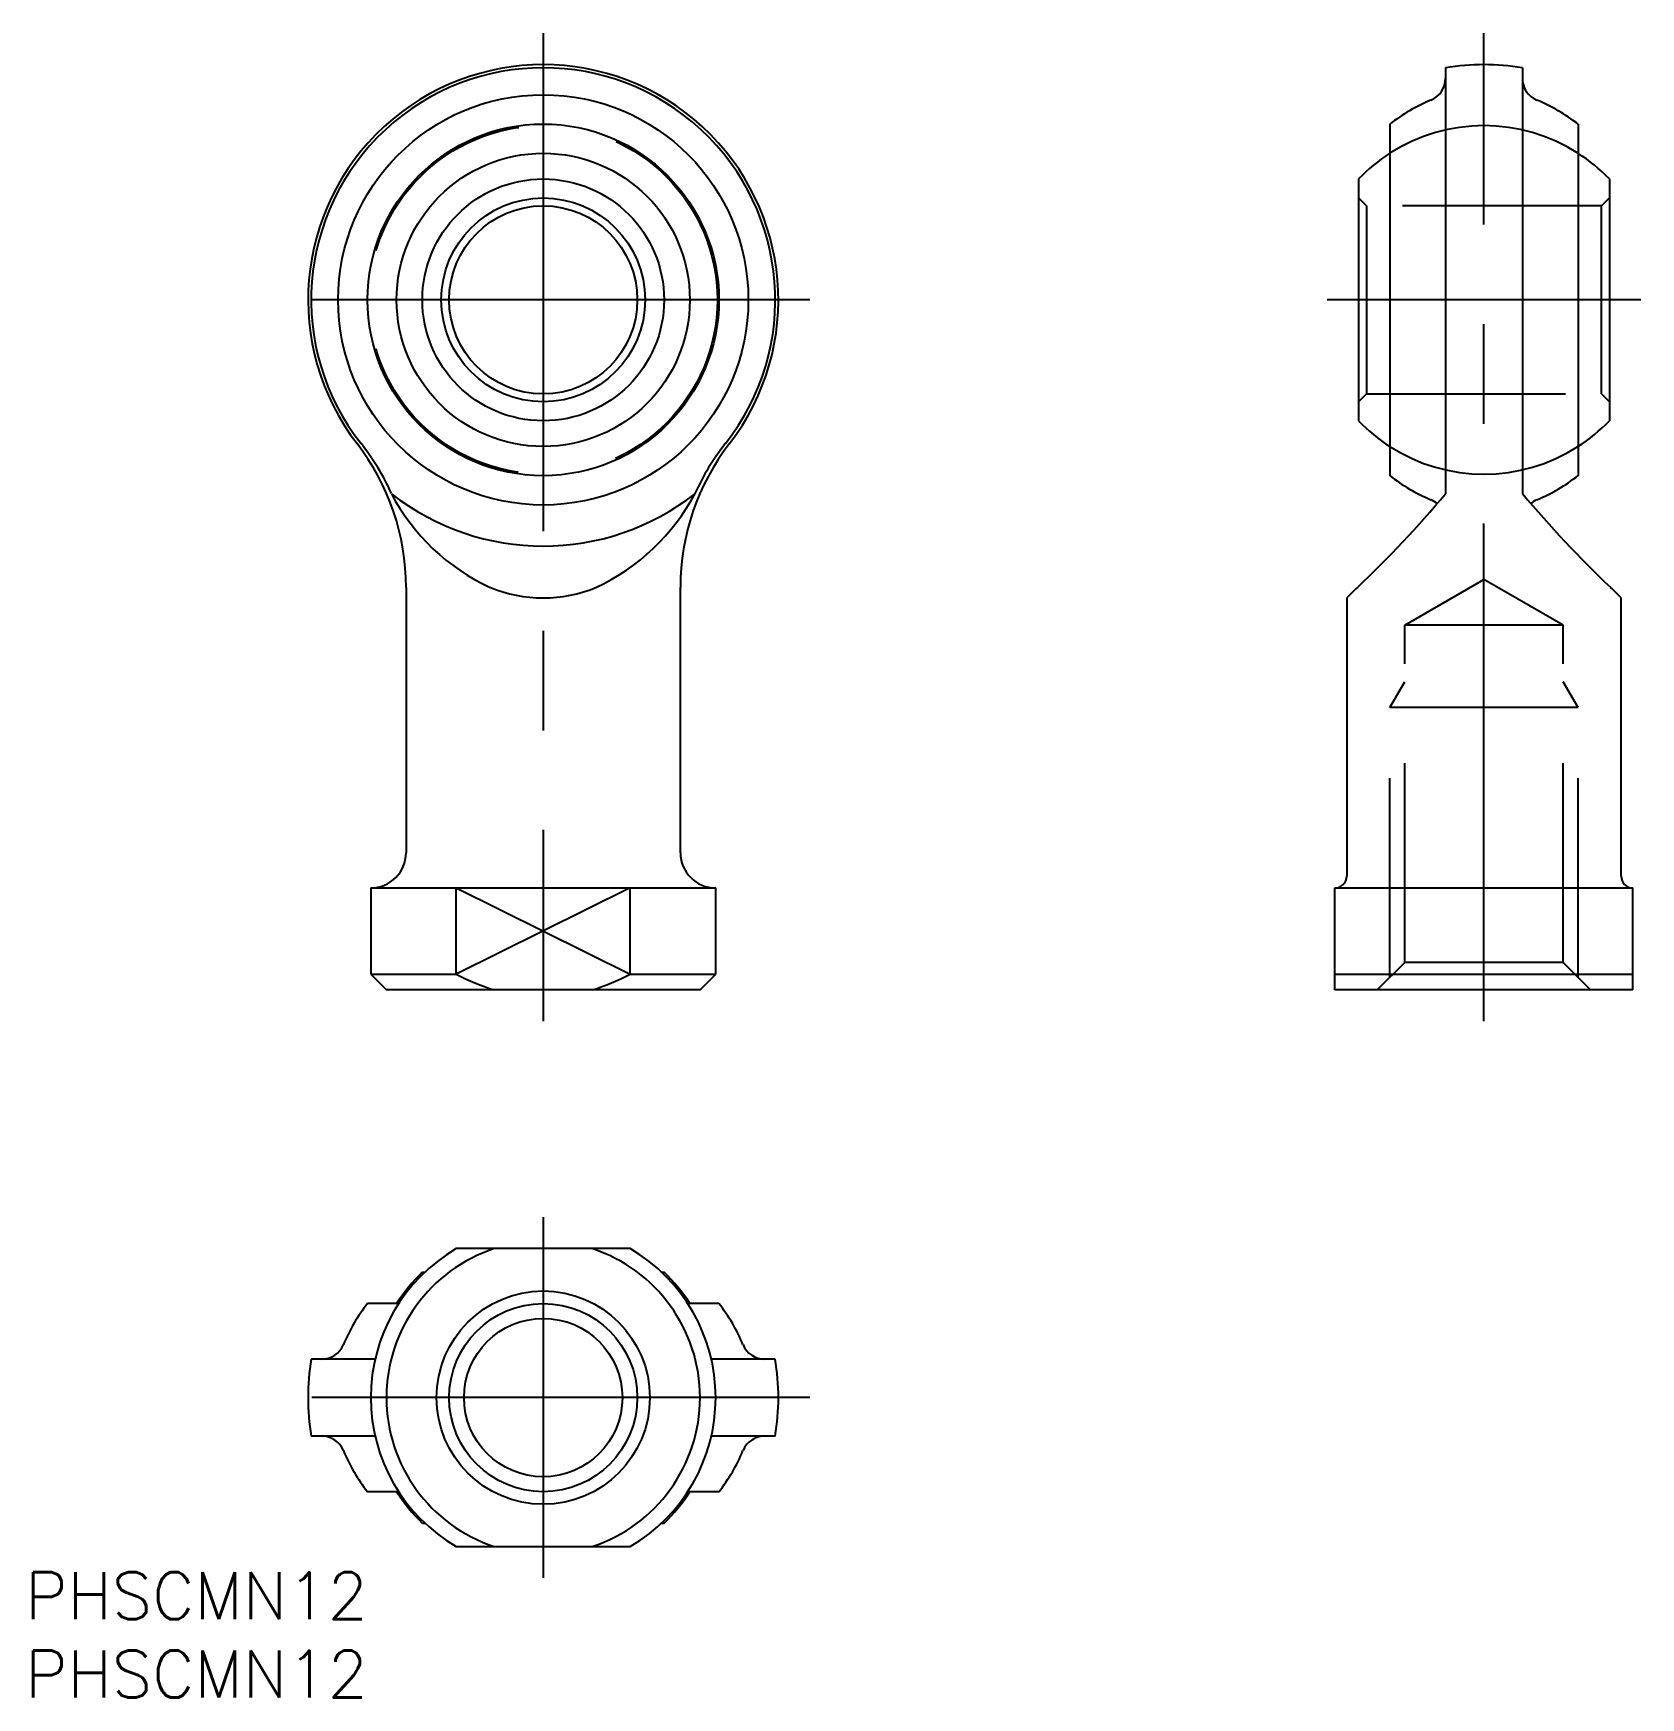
# Model space of a CAD drawing. Extents: x -33 to 70, y -19 to 87.
import ezdxf

# ---------------------------------------------------------------- set-up
doc = ezdxf.new("R2010")
doc.units = 0
doc.linetypes.add('CENTER', pattern=[50.8, 31.75, -6.35, 6.35, -6.35])
doc.linetypes.add('DASHED', pattern=[19.05, 12.7, -6.35])
doc.layers.get('0').update_dxf_attribs({"linetype": 'CONTINUOUS'})
doc.layers.add('CENTER', color=1, linetype='CENTER')
doc.styles.get("Standard").update_dxf_attribs({"font": 'txt.shx', "height": 3, "bigfont": 'bigfont.shx'})

msp = doc.modelspace()

# ---------------------------------------------------------------- linework, layer by layer
at = {"color": 7, "linetype": 'CONTINUOUS'}
for p, q in [((57.55, 84.8), (57.55, 57.64)), ((62.45, 84.8), (62.45, 57.64)), ((54, 81.21), (54, 58.79)), ((66, 81.21), (66, 58.79)), ((52, 77.71), (52, 62.29)), ((68, 77.71), (68, 62.29)), ((-8.75, 51.67), (-8.75, 34.75)), ((8.75, 34.75), (8.75, 51.67)), ((51.25, 51), (51.25, 33.25)), ((68.75, 33.25), (68.75, 51)), ((-11, 32.5), (-11, 27)), ((-11, 32.5), (11, 32.5)), ((-5.55, 27), (-5.55, 32.5)), ((5.55, 27), (5.55, 32.5)), ((11, 27), (11, 32.5)), ((50.5, 26), (50.5, 32.5)), ((50.5, 32.5), (69.5, 32.5)), ((69.5, 26), (69.5, 32.5)), ((-11, 27), (-5.55, 27)), ((-11, 27), (-10, 26)), ((5.55, 27), (11, 27)), ((10, 26), (11, 27)), ((50.5, 27), (69.5, 27)), ((10, 26), (-10, 26)), ((69.5, 26), (50.5, 26)), ((5.55, 9.5), (-5.55, 9.5)), ((-7.71, 8), (-7.55, 8)), ((7.55, 8), (7.71, 8)), ((-9.22, 6), (-11.21, 6)), ((11.21, 6), (9.22, 6)), ((-10.72, 2.45), (-14.8, 2.45)), ((14.8, 2.45), (10.72, 2.45)), ((-10.72, -2.45), (-14.8, -2.45)), ((14.8, -2.45), (10.72, -2.45)), ((-9.22, -6), (-11.21, -6)), ((11.21, -6), (9.22, -6)), ((-7.71, -8), (-7.55, -8)), ((7.55, -8), (7.71, -8)), ((-5.55, -9.5), (5.55, -9.5))]:
    msp.add_line(p, q, dxfattribs=at)
at = {"color": 3, "linetype": 'DASHED'}
for p, q in [((52.5, 76), (52, 76.5)), ((67.5, 76), (68, 76.5)), ((52.5, 76), (52.5, 64)), ((67.5, 76), (52.5, 76)), ((67.5, 64), (67.5, 76)), ((52.5, 64), (52, 63.5)), ((52.5, 64), (67.5, 64)), ((67.5, 64), (68, 63.5)), ((54.95, 49.25), (60, 52.17)), ((65.05, 49.25), (60, 52.17)), ((54.95, 27.75), (54.95, 49.25)), ((65.05, 49.25), (54.95, 49.25)), ((65.05, 27.75), (65.05, 49.25)), ((54, 44), (54.95, 45.64)), ((66, 44), (65.05, 45.64)), ((54, 26.8), (54, 44)), ((66, 44), (54, 44)), ((66, 26.8), (66, 44)), ((54.95, 27.75), (53.2, 26)), ((65.05, 27.75), (54.95, 27.75)), ((65.05, 27.75), (66.8, 26))]:
    msp.add_line(p, q, dxfattribs=at)
at = {"color": 3, "linetype": 'CONTINUOUS'}
for p, q in [((-5.55, 32.5), (5.55, 27)), ((5.55, 32.5), (-5.55, 27))]:
    msp.add_line(p, q, dxfattribs=at)
at = {"color": 7, "linetype": 'CONTINUOUS'}
for centre, radius in [((0, 70), 13.08), ((0, 70), 11.21), ((0, 70), 9.35), ((0, 70), 7.71), ((0, 70), 6.5), ((0, 70), 6), ((0, 0), 6.8), ((0, 0), 5.05)]:
    msp.add_circle(centre, radius, dxfattribs=at)
at = {"color": 3, "linetype": 'DASHED'}
msp.add_circle((0, 70), 11.11, dxfattribs=at)
at = {"color": 3, "linetype": 'CONTINUOUS'}
msp.add_circle((0, 0), 6, dxfattribs=at)
at = {"color": 7, "linetype": 'CONTINUOUS'}
for centre, radius, start, end in [((0, 70), 15, 322.3415, 217.6585), ((60, 70), 15, 80.5996, 99.4004), ((0, 70), 14.8, 321.7372, 218.2628), ((56.05, 84.13), 1.5, 292.3965, 0), ((63.95, 84.13), 1.5, 180, 247.6035), ((60.81, 72.57), 11, 112.3965, 128.2674), ((59.19, 72.57), 11, 51.7326, 67.6035), ((60, 70), 11.11, 122.679, 136.0471), ((60, 70), 11.11, 43.9529, 57.321), ((60, 70), 11.11, 223.9529, 237.321), ((60, 70), 11.11, 302.679, 316.0471), ((-23.75, 51.67), 15, 0, 37.6585), ((-23.52, 51.44), 15.17, 24.1454, 38.2844), ((23.75, 51.67), 15, 142.3415, 180), ((23.52, 51.44), 15.17, 141.7153, 155.8549), ((60.81, 67.43), 11, 231.7326, 247.6035), ((59.19, 67.43), 11, 292.3965, 308.2674), ((0, 70), 15.7, 231.9121, 308.0879), ((2.25, 63.91), 13.48, 207.7162, 245.244), ((-2.51, 64.19), 13.84, 295.2652, 331.7747), ((4.2, 102.17), 69.49, 313.3875, 320.1498), ((118.81, 105), 73.61, 220.0399, 226.4228), ((56.05, 55.87), 1.5, 49.6751, 67.6035), ((63.95, 55.87), 1.5, 112.3965, 130.2316), ((0, 59.94), 8.94, 247.6699, 292.3301), ((290.19, -192.86), 341.41, 134.2556, 134.4165), ((-170.19, -192.86), 341.41, 45.5835, 45.7444), ((-11, 34.75), 2.25, 270, 0), ((11, 34.75), 2.25, 180, 270), ((50.5, 33.25), 0.75, 270, 0), ((69.5, 33.25), 0.75, 180, 270), ((1.89, 41.57), 16.36, 242.9769, 252.1662), ((-1.89, 41.57), 16.36, 287.8338, 297.0231), ((0, 0), 11, 120.2726, 239.7274), ((0, 0), 10, 108.1949, 251.8051), ((0, 0), 10, 288.1949, 71.8051), ((0, 0), 11, 300.2726, 59.7274), ((0, 0), 11.11, 133.9529, 147.321), ((0, 0), 11.11, 32.679, 46.0471), ((-2.57, -0.81), 11, 141.7326, 157.6035), ((2.57, -0.81), 11, 22.3965, 38.2674), ((-14.13, 3.95), 1.5, 270, 337.6035), ((14.13, 3.95), 1.5, 202.3965, 270), ((0, 0), 15, 170.5996, 189.4004), ((0, 0), 15, 350.5996, 9.4004), ((-14.13, -3.95), 1.5, 22.3965, 90), ((14.13, -3.95), 1.5, 90, 157.6035), ((-2.57, 0.81), 11, 202.3965, 218.2674), ((2.57, 0.81), 11, 321.7326, 337.6035), ((0, 0), 11.11, 212.679, 226.0471), ((0, 0), 11.11, 313.9529, 327.321)]:
    msp.add_arc(centre, radius, start, end, dxfattribs=at)
at = {"color": 3, "linetype": 'DASHED'}
for start, end in [(57.321, 122.679), (237.321, 302.679)]:
    msp.add_arc((60, 70), 11.11, start, end, dxfattribs=at)
at = {"layer": 'CENTER', "color": 1, "linetype": 'CENTER'}
for p, q in [((0, 87), (0, 24)), ((60, 24), (60, 87)), ((17, 70), (-17, 70)), ((70, 70), (50, 70)), ((0, 11.5), (0, -11.5)), ((17, 0), (-17, 0))]:
    msp.add_line(p, q, dxfattribs=at)

# ---------------------------------------------------------------- texts
at = {"color": 7, "linetype": 'CONTINUOUS'}
for p in [(-33.04, -14.13), (-33.04, -19.13)]:
    msp.add_text('PHSCMN12', height=3, dxfattribs=at).set_placement(p)

doc.saveas('drawing.dxf')
